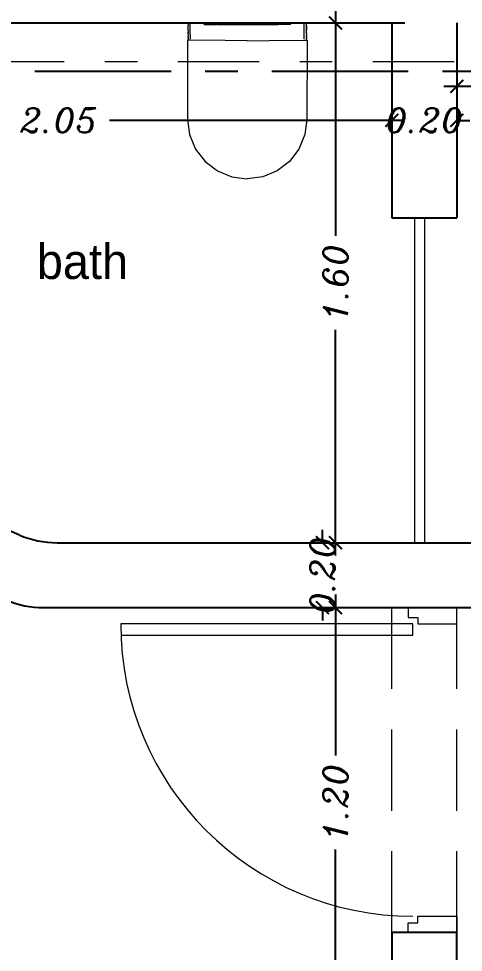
# Model space of a CAD drawing. Header units: metres. Extents: x 294 to 1101, y -498 to -355.
# Drawn here: x 510.18 to 511.549, y -393.914 to -391.04 of the extents above; entities that cross this region are included whole.
import ezdxf

# ---------------------------------------------------------------- set-up
doc = ezdxf.new("R2010")
doc.units = ezdxf.units.M
for name, pattern in [('ACAD_ISO10W100', [18, 12, -3, 0, -3]), ('DASHDOT2', [0.5, 0.25, -0.125, 0, -0.125]), ('DASHED2', [0.375, 0.25, -0.125])]:
    doc.linetypes.add(name, pattern=pattern)
doc.layers.add('001-axis', color=1, linetype='Continuous')
doc.layers.add('text', color=3, linetype='Continuous')
for name, color, linetype, lineweight in [('axe', 12, 'DASHDOT2', 9), ('dor', 30, 'Continuous', 13), ('fur', 251, 'Continuous', 9), ('hid', 132, 'DASHED2', 9), ('wall', 7, 'Continuous', 25)]:
    doc.layers.add(name, color=color, linetype=linetype, lineweight=lineweight)
doc.styles.add('alalala', font='bgothm.ttf', dxfattribs={"height": 0.2})
doc.styles.add('ITALICC', font='italicc')
doc.dimstyles.new('dim200', dxfattribs={"dimscale": 0.4, "dimtxt": 0.1885, "dimasz": 0.1, "dimexe": 0.15, "dimexo": 0.25, "dimgap": 0.07, "dimtad": 0, "dimzin": 0, "dimdsep": 46, "dimtxsty": 'ITALICC', "dimblk": 'ARCHTICK', "dimcen": 0.09, "dimdle": 0.1, "dimse1": 1, "dimse2": 1, "dimclrd": 211, "dimclrt": 3, "dimadec": 0, "dimazin": 0, "dimtfac": 1, "dimtix": 1, "dimtofl": 0, "dimtmove": 0, "dimatfit": 3, "dimldrblk": 'ARCHTICK', "dimfxl": 1, "dimtolj": 1, "dimtzin": 0, "dimlwd": 25, "dimarcsym": 0})

# ---------------------------------------------------------------- blocks, each defined once
blk = doc.blocks.new('D100r')
at = {"layer": 'dor'}
for p, q in [((-99.085, -11.965), (-99.085, -12.865)), ((-99.05, -12.865), (-99.05, -11.965)), ((-100, -12.87), (-100, -12.85)), ((-100, -12.85), (-99.97, -12.85)), ((-99.97, -12.85), (-99.97, -12.88)), ((-99.085, -12.865), (-99.05, -12.865)), ((-99, -12.85), (-99.03, -12.85)), ((-99.03, -12.85), (-99.03, -12.88)), ((-99, -12.87), (-99, -12.85)), ((-99.97, -12.88), (-99.95, -12.88)), ((-99.95, -12.88), (-99.95, -13)), ((-99.05, -12.88), (-99.05, -13)), ((-99.03, -12.88), (-99.05, -12.88)), ((-100, -13), (-100, -12.98)), ((-99, -13), (-99, -12.98)), ((-99.95, -13), (-100, -13)), ((-99.05, -13), (-99, -13))]:
    blk.add_line(p, q, dxfattribs=at)
blk.add_arc((-99.05, -12.865), 0.9, 90, 180, dxfattribs=at)
blk = doc.blocks.new('ewrwer')
at = {"layer": 'fur'}
for p, q in [((145.8592, 55.126), (145.8211, 55.0968)), ((145.9035, 55.1444), (145.8592, 55.126)), ((145.9506, 55.1506), (145.9035, 55.1444)), ((146.1947, 55.1509), (145.9506, 55.1506)), ((146.1932, 55.0346), (146.1946, 55.1421)), ((146.1946, 55.1452), (146.1947, 55.1455)), ((146.1946, 55.1448), (146.1946, 55.1452)), ((146.1946, 55.1447), (146.1946, 55.1448)), ((146.1946, 55.1444), (146.1946, 55.1447)), ((146.1946, 55.1439), (146.1946, 55.1444)), ((146.1946, 55.1439), (146.1946, 55.1439)), ((146.1946, 55.1435), (146.1946, 55.1439)), ((146.1946, 55.143), (146.1946, 55.1435)), ((146.1946, 55.1429), (146.1946, 55.143)), ((146.1946, 55.1426), (146.1946, 55.1429)), ((146.1946, 55.1422), (146.1946, 55.1426)), ((146.1946, 55.1421), (146.1946, 55.1422)), ((146.1956, 55.1421), (146.1946, 55.1421)), ((146.1947, 55.149), (146.1947, 55.1509)), ((146.1947, 55.149), (146.1947, 55.149)), ((146.1947, 55.1488), (146.1947, 55.149)), ((146.1947, 55.149), (146.1971, 55.149)), ((146.1947, 55.1486), (146.1947, 55.1488)), ((146.1947, 55.1482), (146.1947, 55.1486)), ((146.1947, 55.1481), (146.1947, 55.1482)), ((146.1947, 55.148), (146.1947, 55.1481)), ((146.1947, 55.1478), (146.1947, 55.148)), ((146.1947, 55.148), (146.1947, 55.148)), ((146.1947, 55.1477), (146.1947, 55.1478)), ((146.1947, 55.1471), (146.1947, 55.1477)), ((146.1947, 55.1469), (146.1947, 55.1471)), ((146.1947, 55.1467), (146.1947, 55.1469)), ((146.1947, 55.1464), (146.1947, 55.1467)), ((146.1947, 55.1463), (146.1947, 55.1464)), ((146.1947, 55.146), (146.1947, 55.1463)), ((146.1947, 55.1456), (146.1947, 55.146)), ((146.1947, 55.1455), (146.1947, 55.1456)), ((146.1971, 55.149), (146.1973, 55.149)), ((146.2001, 55.149), (146.1973, 55.149)), ((146.198, 55.1421), (146.2001, 55.1421)), ((146.2001, 55.149), (146.2005, 55.149)), ((146.2001, 55.1421), (146.2022, 55.1421)), ((146.2029, 55.149), (146.2005, 55.149)), ((146.2022, 55.1421), (146.204, 55.1421)), ((146.2029, 55.149), (146.2034, 55.149)), ((146.2055, 55.149), (146.2034, 55.149)), ((146.204, 55.1421), (146.2059, 55.1421)), ((146.2055, 55.149), (146.2061, 55.149)), ((146.2059, 55.1421), (146.2075, 55.1421)), ((146.2061, 55.149), (146.208, 55.149)), ((146.2075, 55.1421), (146.2088, 55.1421)), ((146.208, 55.149), (146.2086, 55.149)), ((146.2104, 55.149), (146.2086, 55.149)), ((146.2088, 55.1421), (146.2096, 55.1421)), ((146.2096, 55.1421), (146.2103, 55.1421)), ((146.2103, 55.1421), (146.2106, 55.1421)), ((146.2104, 55.149), (146.2111, 55.149)), ((146.2106, 55.1421), (146.2119, 55.1424)), ((146.2124, 55.149), (146.2111, 55.149)), ((146.2119, 55.1424), (146.212, 55.1424)), ((146.212, 55.1424), (146.2122, 55.1424)), ((146.2122, 55.1424), (146.2125, 55.1424)), ((146.2124, 55.149), (146.2132, 55.149)), ((146.2125, 55.1424), (146.2129, 55.1424)), ((146.2129, 55.1424), (146.2135, 55.1424)), ((146.2141, 55.149), (146.2132, 55.149)), ((146.2135, 55.1424), (146.2141, 55.1424)), ((146.2141, 55.149), (146.215, 55.149)), ((146.2141, 55.1424), (146.2147, 55.1424)), ((146.2147, 55.1424), (146.2155, 55.1424)), ((146.215, 55.149), (146.2152, 55.149)), ((146.2152, 55.149), (146.2161, 55.149)), ((146.2155, 55.1424), (146.2163, 55.1424)), ((146.2156, 55.1488), (146.2164, 55.149)), ((146.2161, 55.149), (146.2161, 55.149)), ((146.2164, 55.149), (146.2161, 55.149)), ((146.2163, 55.1424), (146.2171, 55.1424)), ((146.2164, 55.149), (146.2164, 55.149)), ((146.2164, 55.149), (146.2165, 55.149)), ((146.2165, 55.149), (146.2165, 55.149)), ((146.2165, 55.149), (146.2165, 55.149)), ((146.2165, 55.149), (146.2166, 55.149)), ((146.2166, 55.149), (146.2167, 55.149)), ((146.2166, 55.149), (146.2167, 55.149)), ((146.2167, 55.149), (146.2168, 55.1491)), ((146.2168, 55.149), (146.2167, 55.149)), ((146.2168, 55.1491), (146.2171, 55.1491)), ((146.2169, 55.149), (146.2168, 55.149)), ((146.217, 55.149), (146.2169, 55.149)), ((146.2174, 55.149), (146.217, 55.149)), ((146.2171, 55.1491), (146.2171, 55.1491)), ((146.2171, 55.1491), (146.2172, 55.1491)), ((146.2171, 55.1424), (146.218, 55.1424)), ((146.2173, 55.1491), (146.2172, 55.1491)), ((146.2173, 55.1491), (146.2174, 55.1491)), ((146.2174, 55.1491), (146.2174, 55.1492)), ((146.2175, 55.1492), (146.2174, 55.1492)), ((146.2174, 55.1491), (146.2174, 55.1491)), ((146.2176, 55.149), (146.2174, 55.149)), ((146.2175, 55.1492), (146.2176, 55.1491)), ((146.2176, 55.1491), (146.2177, 55.1492)), ((146.2176, 55.149), (146.2179, 55.149)), ((146.2178, 55.1492), (146.2177, 55.1492)), ((146.2177, 55.1492), (146.2177, 55.1492)), ((146.2178, 55.1492), (146.2178, 55.1491)), ((146.2178, 55.1491), (146.2181, 55.1491)), ((146.2179, 55.149), (146.2182, 55.149)), ((146.218, 55.1424), (146.2188, 55.1424)), ((146.2183, 55.1491), (146.2181, 55.1491)), ((146.2182, 55.149), (146.2186, 55.149)), ((146.2183, 55.1492), (146.2183, 55.1492)), ((146.2183, 55.1491), (146.2183, 55.1492)), ((146.2184, 55.1492), (146.2183, 55.1492)), ((146.2184, 55.1492), (146.2185, 55.1492)), ((146.2185, 55.1492), (146.2185, 55.1492)), ((146.2185, 55.1492), (146.2186, 55.1492)), ((146.2186, 55.1492), (146.2188, 55.1492)), ((146.2186, 55.149), (146.2188, 55.149)), ((146.2188, 55.1492), (146.2254, 55.1492)), ((146.2188, 55.1424), (146.2476, 55.1426)), ((146.2232, 55.1491), (146.23, 55.1492)), ((146.229, 55.1493), (146.2254, 55.1492)), ((146.2394, 55.1493), (146.229, 55.1493)), ((146.23, 55.1492), (146.2394, 55.1493)), ((146.2394, 55.1493), (146.2431, 55.1493)), ((146.2431, 55.1493), (146.2476, 55.1494)), ((146.2476, 55.1494), (146.2476, 55.1493)), ((146.2476, 55.1493), (146.2476, 55.1491)), ((146.2476, 55.1491), (146.2476, 55.1487)), ((146.2476, 55.1487), (146.2476, 55.1481)), ((146.2476, 55.1481), (146.2476, 55.1474)), ((146.2476, 55.1474), (146.2476, 55.1465)), ((146.2476, 55.1465), (146.2476, 55.1456)), ((146.2476, 55.1456), (146.2476, 55.1446)), ((146.2476, 55.1446), (146.2476, 55.1435)), ((146.2476, 55.1435), (146.2476, 55.1426)), ((146.2476, 55.1426), (146.2476, 55.0999)), ((145.8211, 55.0968), (145.7919, 55.0588)), ((146.2426, 55.0997), (146.2426, 55.0996)), ((146.2427, 55.0997), (146.2426, 55.0997)), ((146.2426, 55.0996), (146.2426, 55.0995)), ((146.2426, 55.0996), (146.2426, 55.0996)), ((146.2426, 55.0995), (146.2426, 55.0994)), ((146.2426, 55.0994), (146.2426, 55.0993)), ((146.2426, 55.0994), (146.2426, 55.0994)), ((146.2426, 55.0994), (146.2426, 55.0994)), ((146.2426, 55.0992), (146.2426, 55.0993)), ((146.2426, 55.0993), (146.2426, 55.0993)), ((146.2426, 55.0992), (146.2426, 55.0992)), ((146.2426, 55.0991), (146.2426, 55.0992)), ((146.2426, 55.0991), (146.2426, 55.099)), ((146.2426, 55.0991), (146.2426, 55.0991)), ((146.2426, 55.099), (146.2426, 55.099)), ((146.2426, 55.099), (146.2426, 55.0989)), ((146.2426, 55.0989), (146.2426, 55.0988)), ((146.2426, 55.0989), (146.2426, 55.0989)), ((146.2426, 55.0988), (146.2426, 55.0987)), ((146.2426, 55.0988), (146.2426, 55.0988)), ((146.2426, 55.0986), (146.2426, 55.0987)), ((146.2426, 55.0986), (146.2426, 55.0985)), ((146.2426, 55.0985), (146.2426, 55.0984)), ((146.2426, 55.0985), (146.2426, 55.0985)), ((146.2426, 55.0985), (146.2426, 55.0985)), ((146.2426, 55.0982), (146.2426, 55.0984)), ((146.2426, 55.0981), (146.2426, 55.0982)), ((146.2426, 55.0982), (146.2426, 55.0982)), ((146.2426, 55.0981), (146.2426, 55.0981)), ((146.2426, 55.0981), (146.2426, 55.0981)), ((146.2426, 55.0978), (146.2426, 55.0981)), ((146.2426, 55.0978), (146.2426, 55.0977)), ((146.2426, 55.0977), (146.2426, 55.0977)), ((146.2426, 55.0977), (146.2426, 55.0977)), ((146.2426, 55.0977), (146.2426, 55.0973)), ((146.2426, 55.0973), (146.2426, 55.0973)), ((146.2426, 55.0973), (146.2426, 55.0969)), ((146.2426, 55.0969), (146.2426, 55.0968)), ((146.2426, 55.0968), (146.2426, 55.0964)), ((146.2426, 55.0959), (146.2426, 55.0964)), ((146.2427, 55.0998), (146.2427, 55.0997)), ((146.2428, 55.0998), (146.2427, 55.0998)), ((146.2429, 55.0999), (146.2428, 55.0999)), ((146.2428, 55.0999), (146.2428, 55.0998)), ((146.2429, 55.0999), (146.2429, 55.0999)), ((146.2429, 55.0999), (146.243, 55.0999)), ((146.243, 55.0999), (146.2431, 55.0999)), ((146.2431, 55.0999), (146.2476, 55.0999)), ((146.2476, 55.0999), (146.2476, 55.0998)), ((146.2476, 55.0999), (146.2476, 55.0999)), ((146.2476, 55.0998), (146.2476, 55.0996)), ((146.2476, 55.0996), (146.2476, 55.0994)), ((146.2476, 55.0994), (146.2476, 55.0991)), ((146.2476, 55.0991), (146.2476, 55.0988)), ((146.2476, 55.0988), (146.2476, 55.0984)), ((146.2476, 55.0984), (146.2476, 55.0979)), ((146.2476, 55.0979), (146.2476, 55.0975)), ((146.2476, 55.0975), (146.2476, 55.097)), ((146.2476, 55.097), (146.2476, 55.0965)), ((146.2476, 55.0965), (146.2476, 55.0959)), ((146.2426, 55.0959), (146.2426, 55.0639)), ((146.2429, 55.0959), (146.243, 55.0959)), ((146.243, 55.0959), (146.2431, 55.0959)), ((146.2431, 55.0959), (146.2476, 55.0959)), ((146.2476, 55.0959), (146.2476, 54.8379)), ((145.7919, 55.0588), (145.7736, 55.0144)), ((146.2416, 55.0609), (146.2416, 54.9669)), ((146.2416, 55.0609), (146.2416, 55.0609)), ((146.2417, 55.0609), (146.2416, 55.0609)), ((146.2416, 55.0609), (146.2416, 55.0609)), ((146.2417, 55.0609), (146.2426, 55.0609)), ((146.2426, 55.0639), (146.2426, 55.0638)), ((146.2426, 55.0638), (146.2426, 55.0609)), ((146.2426, 55.0609), (146.2426, 54.9669)), ((145.7736, 55.0144), (145.7673, 54.9669)), ((146.1924, 54.9669), (146.1932, 55.0346)), ((145.7736, 54.9193), (145.7673, 54.9669)), ((146.1924, 54.9669), (146.1932, 54.8992)), ((146.2416, 54.9669), (146.2416, 54.951)), ((146.2426, 54.951), (146.2426, 54.9669)), ((146.2426, 54.9669), (146.2426, 54.9669)), ((146.2416, 54.951), (146.2416, 54.951)), ((146.2416, 54.951), (146.2416, 54.951)), ((146.2416, 54.951), (146.2417, 54.951)), ((146.2416, 54.95), (146.2416, 54.873)), ((146.2416, 54.95), (146.2416, 54.95)), ((146.2416, 54.95), (146.2416, 54.95)), ((146.2416, 54.95), (146.2417, 54.95)), ((146.2416, 54.95), (146.2416, 54.95)), ((146.2417, 54.951), (146.2426, 54.951)), ((146.2417, 54.95), (146.2426, 54.95)), ((146.2426, 54.951), (146.2426, 54.95)), ((146.2426, 54.951), (146.2426, 54.951)), ((146.2426, 54.873), (146.2426, 54.95)), ((146.2426, 54.95), (146.2426, 54.95)), ((145.7919, 54.875), (145.7736, 54.9193)), ((146.1932, 54.8992), (146.1946, 54.7917)), ((145.8211, 54.837), (145.7919, 54.875)), ((146.2417, 54.873), (146.2416, 54.873)), ((146.2416, 54.873), (146.2416, 54.873)), ((146.2417, 54.873), (146.2426, 54.873)), ((146.2426, 54.873), (146.2426, 54.87)), ((146.2426, 54.87), (146.2426, 54.87)), ((146.2426, 54.8375), (146.2426, 54.87)), ((146.243, 54.8379), (146.243, 54.8379)), ((146.243, 54.8379), (146.2431, 54.8379)), ((146.2431, 54.8379), (146.2476, 54.8379)), ((146.2476, 54.8379), (146.2476, 54.8374)), ((145.8592, 54.8078), (145.8211, 54.837)), ((146.2426, 54.837), (146.2426, 54.8375)), ((146.2426, 54.837), (146.2426, 54.837)), ((146.2426, 54.837), (146.2426, 54.8366)), ((146.2426, 54.8365), (146.2426, 54.8366)), ((146.2426, 54.8365), (146.2426, 54.8362)), ((146.2426, 54.8362), (146.2426, 54.8361)), ((146.2426, 54.8361), (146.2426, 54.8361)), ((146.2426, 54.8361), (146.2426, 54.8361)), ((146.2426, 54.8358), (146.2426, 54.8361)), ((146.2426, 54.8358), (146.2426, 54.8358)), ((146.2426, 54.8358), (146.2426, 54.8357)), ((146.2426, 54.8357), (146.2426, 54.8357)), ((146.2426, 54.8357), (146.2427, 54.8356)), ((146.2427, 54.8356), (146.2426, 54.8355)), ((146.2426, 54.8355), (146.2426, 54.8354)), ((146.2426, 54.8354), (146.2426, 54.8354)), ((146.2426, 54.8354), (146.2426, 54.8353)), ((146.2426, 54.8353), (146.2427, 54.8353)), ((146.2427, 54.8353), (146.2426, 54.8352)), ((146.2426, 54.8351), (146.2426, 54.8352)), ((146.2426, 54.8351), (146.2426, 54.8351)), ((146.2426, 54.835), (146.2426, 54.8351)), ((146.2427, 54.835), (146.2426, 54.835)), ((146.2426, 54.8349), (146.2427, 54.835)), ((146.2426, 54.8349), (146.2426, 54.8348)), ((146.2426, 54.8348), (146.2426, 54.8348)), ((146.2426, 54.8348), (146.2426, 54.8347)), ((146.2426, 54.8346), (146.2426, 54.8347)), ((146.2426, 54.8347), (146.2426, 54.8347)), ((146.2426, 54.8346), (146.2426, 54.8345)), ((146.2426, 54.8346), (146.2426, 54.8346)), ((146.2426, 54.8346), (146.2426, 54.8346)), ((146.2426, 54.8345), (146.2426, 54.8344)), ((146.2426, 54.8345), (146.2426, 54.8345)), ((146.2426, 54.8344), (146.2426, 54.8344)), ((146.2426, 54.8344), (146.2426, 54.8343)), ((146.2426, 54.8343), (146.2426, 54.8342)), ((146.2426, 54.8342), (146.2427, 54.8342)), ((146.2427, 54.8342), (146.2427, 54.8341)), ((146.2427, 54.8341), (146.2427, 54.8341)), ((146.2427, 54.8341), (146.2428, 54.834)), ((146.2428, 54.834), (146.2428, 54.834)), ((146.2428, 54.834), (146.2429, 54.834)), ((146.2429, 54.834), (146.243, 54.8339)), ((146.243, 54.8339), (146.243, 54.8339)), ((146.243, 54.8339), (146.2431, 54.8339)), ((146.2431, 54.8339), (146.2476, 54.8339)), ((146.2476, 54.8374), (146.2476, 54.8369)), ((146.2476, 54.8369), (146.2476, 54.8364)), ((146.2476, 54.8364), (146.2476, 54.8359)), ((146.2476, 54.8359), (146.2476, 54.8355)), ((146.2476, 54.8355), (146.2476, 54.8351)), ((146.2476, 54.8351), (146.2476, 54.8348)), ((146.2476, 54.8348), (146.2476, 54.8345)), ((146.2476, 54.8345), (146.2476, 54.8342)), ((146.2476, 54.8342), (146.2476, 54.8341)), ((146.2476, 54.8341), (146.2476, 54.834)), ((146.2476, 54.834), (146.2476, 54.8339)), ((146.2476, 54.8339), (146.2476, 54.7912)), ((145.9035, 54.7894), (145.8592, 54.8078)), ((145.9506, 54.7832), (145.9035, 54.7894)), ((146.1948, 54.783), (145.9506, 54.7832)), ((146.1957, 54.7917), (146.1946, 54.7917)), ((146.1946, 54.7917), (146.1946, 54.7917)), ((146.1946, 54.7917), (146.1947, 54.7913)), ((146.1947, 54.7913), (146.1947, 54.7909)), ((146.1947, 54.7909), (146.1947, 54.7908)), ((146.1947, 54.7908), (146.1947, 54.7904)), ((146.1947, 54.7904), (146.1947, 54.79)), ((146.1947, 54.79), (146.1947, 54.7899)), ((146.1947, 54.7899), (146.1947, 54.7895)), ((146.1947, 54.7895), (146.1947, 54.7891)), ((146.1947, 54.7891), (146.1947, 54.789)), ((146.1947, 54.789), (146.1947, 54.7886)), ((146.1947, 54.7886), (146.1947, 54.7883)), ((146.1947, 54.7883), (146.1947, 54.7882)), ((146.1947, 54.7882), (146.1947, 54.7878)), ((146.1947, 54.7878), (146.1947, 54.7876)), ((146.1947, 54.7876), (146.1947, 54.7875)), ((146.1947, 54.7875), (146.1947, 54.7872)), ((146.1947, 54.7872), (146.1947, 54.787)), ((146.1947, 54.787), (146.1947, 54.7868)), ((146.1947, 54.7868), (146.1947, 54.7866)), ((146.1947, 54.7866), (146.1947, 54.7865)), ((146.1947, 54.7865), (146.1947, 54.7864)), ((146.1947, 54.7864), (146.1947, 54.7862)), ((146.1947, 54.7862), (146.1947, 54.7861)), ((146.1947, 54.7861), (146.1947, 54.7859)), ((146.1947, 54.7859), (146.1947, 54.7858)), ((146.1947, 54.7858), (146.1947, 54.7857)), ((146.1947, 54.7857), (146.1947, 54.7857)), ((146.1947, 54.7857), (146.1947, 54.7853)), ((146.1947, 54.7853), (146.1947, 54.785)), ((146.1947, 54.785), (146.1947, 54.7849)), ((146.1947, 54.7849), (146.1947, 54.7848)), ((146.1947, 54.7848), (146.1971, 54.7849)), ((146.1947, 54.7848), (146.1948, 54.783)), ((146.1971, 54.7849), (146.1974, 54.7849)), ((146.2002, 54.7849), (146.1974, 54.7849)), ((146.198, 54.7917), (146.2002, 54.7917)), ((146.2002, 54.7917), (146.2022, 54.7917)), ((146.2002, 54.7849), (146.2005, 54.7849)), ((146.203, 54.7849), (146.2005, 54.7849)), ((146.2022, 54.7917), (146.2041, 54.7917)), ((146.203, 54.7849), (146.2034, 54.7849)), ((146.2056, 54.7849), (146.2034, 54.7849)), ((146.2041, 54.7917), (146.2059, 54.7917)), ((146.2056, 54.7849), (146.2061, 54.7849)), ((146.2059, 54.7917), (146.2075, 54.7917)), ((146.2061, 54.7849), (146.208, 54.7849)), ((146.2075, 54.7917), (146.2088, 54.7917)), ((146.208, 54.7849), (146.2086, 54.7849)), ((146.2104, 54.7849), (146.2086, 54.7849)), ((146.2088, 54.7917), (146.2097, 54.7917)), ((146.2097, 54.7917), (146.2103, 54.7917)), ((146.2103, 54.7917), (146.2107, 54.7917)), ((146.2104, 54.7849), (146.2111, 54.7849)), ((146.2107, 54.7917), (146.2115, 54.7915)), ((146.2125, 54.7849), (146.2111, 54.7849)), ((146.2115, 54.7915), (146.2119, 54.7915)), ((146.2119, 54.7915), (146.212, 54.7915)), ((146.212, 54.7915), (146.2122, 54.7915)), ((146.2122, 54.7915), (146.2125, 54.7915)), ((146.2125, 54.7915), (146.213, 54.7915)), ((146.2125, 54.7849), (146.2133, 54.7849)), ((146.213, 54.7915), (146.2135, 54.7915)), ((146.2142, 54.7849), (146.2133, 54.7849)), ((146.2135, 54.7915), (146.2141, 54.7915)), ((146.2141, 54.7915), (146.2148, 54.7915)), ((146.2142, 54.7849), (146.215, 54.7849)), ((146.2148, 54.7915), (146.2155, 54.7915)), ((146.215, 54.7849), (146.2153, 54.7849)), ((146.2153, 54.7849), (146.2161, 54.7849)), ((146.2155, 54.7915), (146.2163, 54.7915)), ((146.2156, 54.785), (146.2164, 54.7849)), ((146.2162, 54.7849), (146.2161, 54.7849)), ((146.2162, 54.7849), (146.2164, 54.7849)), ((146.2163, 54.7915), (146.2171, 54.7915)), ((146.2164, 54.7849), (146.2164, 54.7849)), ((146.2164, 54.7849), (146.2165, 54.7849)), ((146.2165, 54.7849), (146.2165, 54.7849)), ((146.2165, 54.7849), (146.2166, 54.7849)), ((146.2165, 54.7849), (146.2166, 54.7849)), ((146.2166, 54.7849), (146.2166, 54.7849)), ((146.2166, 54.7849), (146.2167, 54.7848)), ((146.2167, 54.7848), (146.2168, 54.7849)), ((146.2167, 54.7848), (146.2169, 54.7848)), ((146.2169, 54.7849), (146.2168, 54.7849)), ((146.2169, 54.7849), (146.2169, 54.7849)), ((146.217, 54.7849), (146.2169, 54.7849)), ((146.2169, 54.7848), (146.2171, 54.7848)), ((146.2175, 54.7849), (146.217, 54.7849)), ((146.2171, 54.7915), (146.218, 54.7915)), ((146.2171, 54.7848), (146.2172, 54.7848)), ((146.2172, 54.7848), (146.2173, 54.7847)), ((146.2173, 54.7847), (146.2173, 54.7847)), ((146.2173, 54.7847), (146.2174, 54.7847)), ((146.2174, 54.7847), (146.2174, 54.7847)), ((146.2174, 54.7847), (146.2175, 54.7847)), ((146.2174, 54.7847), (146.2175, 54.7847)), ((146.2176, 54.7849), (146.2175, 54.7849)), ((146.2175, 54.7847), (146.2176, 54.7847)), ((146.2176, 54.7849), (146.2176, 54.7848)), ((146.2176, 54.7848), (146.2179, 54.7849)), ((146.2176, 54.7847), (146.2177, 54.7847)), ((146.2177, 54.7847), (146.2178, 54.7846)), ((146.2177, 54.7847), (146.2177, 54.7847)), ((146.2183, 54.7846), (146.2178, 54.7847)), ((146.2178, 54.7847), (146.2178, 54.7846)), ((146.2179, 54.7849), (146.2182, 54.7849)), ((146.218, 54.7915), (146.2189, 54.7915)), ((146.2182, 54.7849), (146.2186, 54.7849)), ((146.2184, 54.7847), (146.2183, 54.7846)), ((146.2184, 54.7847), (146.2184, 54.7847)), ((146.2184, 54.7847), (146.2184, 54.7847)), ((146.2185, 54.7847), (146.2184, 54.7847)), ((146.2185, 54.7847), (146.2185, 54.7847)), ((146.2185, 54.7847), (146.2186, 54.7847)), ((146.2186, 54.7849), (146.2189, 54.7849)), ((146.2186, 54.7847), (146.2187, 54.7846)), ((146.2187, 54.7846), (146.2189, 54.7846)), ((146.2189, 54.7915), (146.2476, 54.7912)), ((146.2234, 54.7847), (146.2189, 54.7846)), ((146.2232, 54.7848), (146.23, 54.7847)), ((146.2243, 54.7846), (146.2234, 54.7847)), ((146.2243, 54.7846), (146.2394, 54.7846)), ((146.23, 54.7847), (146.2394, 54.7846)), ((146.2432, 54.7845), (146.2394, 54.7846)), ((146.2476, 54.7844), (146.2432, 54.7845)), ((146.2476, 54.7912), (146.2476, 54.7903)), ((146.2476, 54.7903), (146.2476, 54.7893)), ((146.2476, 54.7893), (146.2476, 54.7883)), ((146.2476, 54.7883), (146.2476, 54.7873)), ((146.2476, 54.7873), (146.2476, 54.7865)), ((146.2476, 54.7865), (146.2476, 54.7858)), ((146.2476, 54.7858), (146.2476, 54.7852)), ((146.2476, 54.7852), (146.2476, 54.7848)), ((146.2476, 54.7848), (146.2476, 54.7845)), ((146.2476, 54.7845), (146.2476, 54.7844))]:
    blk.add_line(p, q, dxfattribs=at)
blk = doc.blocks.new('_ArchTick')
at = {"color": 0, "linetype": 'ByBlock', "const_width": 0.15}
blk.add_lwpolyline([(-0.5, -0.5), (0.5, 0.5)], dxfattribs=at)
blk = doc.blocks.new('*D197')
at = {"layer": 'DEFPOINTS', "color": 0, "transparency": 16777216}
for p in [(511.5292, -391.2447), (511.5292, -391.2477), (512.5292, -391.2447)]:
    blk.add_point(p, dxfattribs=at)
at = {"layer": 'wall', "color": 211, "linetype": 'Continuous', "lineweight": 25, "transparency": 16777216}
for p, q in [((511.4892, -391.2477), (511.8845, -391.2477)), ((512.5692, -391.2477), (512.1739, -391.2477))]:
    blk.add_line(p, q, dxfattribs=at)
at = {"layer": 'wall', "color": 211, "lineweight": 25, "transparency": 16777216, "xscale": 0.04000000000000001, "yscale": 0.04000000000000001, "zscale": 0.04000000000000001, "rotation": 180}
blk.add_blockref('_ArchTick', (511.5292, -391.2477), dxfattribs=at)
at = {"layer": 'wall', "color": 211, "lineweight": 25, "transparency": 16777216, "xscale": 0.04000000000000001, "yscale": 0.04000000000000001, "zscale": 0.04000000000000001}
blk.add_blockref('_ArchTick', (512.5292, -391.2477), dxfattribs=at)
at = {"layer": 'wall', "color": 3, "transparency": 16777216, "insert": (512.0292, -391.2477), "char_height": 0.0754, "attachment_point": 5, "style": 'ITALICC'}
blk.add_mtext('\\A1;1.00', dxfattribs=at)
blk = doc.blocks.new('*D198')
at = {"layer": 'DEFPOINTS', "color": 0, "transparency": 16777216}
for p in [(511.3292, -391.3527), (511.5292, -391.3497), (511.3292, -391.5047)]:
    blk.add_point(p, dxfattribs=at)
at = {"layer": 'wall', "color": 211, "linetype": 'Continuous', "lineweight": 25, "transparency": 16777216}
for p, q in [((511.3292, -391.3527), (511.2892, -391.3527)), ((511.5292, -391.3527), (511.5692, -391.3527))]:
    blk.add_line(p, q, dxfattribs=at)
at = {"layer": 'wall', "color": 211, "lineweight": 25, "transparency": 16777216, "xscale": 0.04000000000000001, "yscale": 0.04000000000000001, "zscale": 0.04000000000000001}
blk.add_blockref('_ArchTick', (511.3292, -391.3527), dxfattribs=at)
at = {"layer": 'wall', "color": 211, "lineweight": 25, "transparency": 16777216, "xscale": 0.04000000000000001, "yscale": 0.04000000000000001, "zscale": 0.04000000000000001, "rotation": 180}
blk.add_blockref('_ArchTick', (511.5292, -391.3527), dxfattribs=at)
at = {"layer": 'wall', "color": 3, "transparency": 16777216, "insert": (511.4292, -391.3527), "char_height": 0.0754, "attachment_point": 5, "style": 'ITALICC'}
blk.add_mtext('\\A1;0.20', dxfattribs=at)
blk = doc.blocks.new('*D199')
at = {"layer": 'DEFPOINTS', "color": 0, "transparency": 16777216}
for p in [(509.279, -391.3527), (509.279, -391.3529), (511.3292, -391.5047)]:
    blk.add_point(p, dxfattribs=at)
at = {"layer": 'wall', "color": 211, "linetype": 'Continuous', "lineweight": 25, "transparency": 16777216}
for p, q in [((509.239, -391.3527), (510.1486, -391.3527)), ((511.3692, -391.3527), (510.4595, -391.3527))]:
    blk.add_line(p, q, dxfattribs=at)
at = {"layer": 'wall', "color": 211, "lineweight": 25, "transparency": 16777216, "xscale": 0.04000000000000001, "yscale": 0.04000000000000001, "zscale": 0.04000000000000001, "rotation": 180}
blk.add_blockref('_ArchTick', (509.279, -391.3527), dxfattribs=at)
at = {"layer": 'wall', "color": 211, "lineweight": 25, "transparency": 16777216, "xscale": 0.04000000000000001, "yscale": 0.04000000000000001, "zscale": 0.04000000000000001}
blk.add_blockref('_ArchTick', (511.3292, -391.3527), dxfattribs=at)
at = {"layer": 'wall', "color": 3, "transparency": 16777216, "insert": (510.3041, -391.3527), "char_height": 0.0754, "attachment_point": 5, "style": 'ITALICC'}
blk.add_mtext('\\A1;2.05', dxfattribs=at)
blk = doc.blocks.new('*D210')
at = {"layer": 'DEFPOINTS', "color": 0, "transparency": 16777216}
for p in [(511.2569, -391.0527), (511.1554, -392.6527), (511.1952, -392.6527)]:
    blk.add_point(p, dxfattribs=at)
at = {"layer": 'wall', "color": 211, "linetype": 'Continuous', "lineweight": 25, "transparency": 16777216}
for p, q in [((511.1554, -391.0127), (511.1554, -391.708)), ((511.1554, -392.6927), (511.1554, -391.9973))]:
    blk.add_line(p, q, dxfattribs=at)
at = {"layer": 'wall', "color": 211, "lineweight": 25, "transparency": 16777216, "xscale": 0.04000000000000001, "yscale": 0.04000000000000001, "zscale": 0.04000000000000001}
for p, rotation in [((511.1554, -391.0527), 90), ((511.1554, -392.6527), 270)]:
    blk.add_blockref('_ArchTick', p, dxfattribs=dict(at, rotation=rotation))
at = {"layer": 'wall', "color": 3, "transparency": 16777216, "insert": (511.1554, -391.8527), "char_height": 0.0754, "attachment_point": 5, "rotation": 90, "style": 'ITALICC'}
blk.add_mtext('\\A1;1.60', dxfattribs=at)
blk = doc.blocks.new('*D112')
at = {"layer": 'DEFPOINTS', "color": 0, "transparency": 16777216}
for p in [(511.1552, -392.6527), (511.1154, -392.8527), (511.1372, -392.8527)]:
    blk.add_point(p, dxfattribs=at)
at = {"layer": 'wall', "color": 211, "linetype": 'Continuous', "lineweight": 25, "transparency": 16777216}
for p, q in [((511.1154, -392.6527), (511.1154, -392.6127)), ((511.1154, -392.8527), (511.1154, -392.8927))]:
    blk.add_line(p, q, dxfattribs=at)
at = {"layer": 'wall', "color": 211, "lineweight": 25, "transparency": 16777216, "xscale": 0.04000000000000001, "yscale": 0.04000000000000001, "zscale": 0.04000000000000001}
for p, rotation in [((511.1154, -392.6527), 270), ((511.1154, -392.8527), 90)]:
    blk.add_blockref('_ArchTick', p, dxfattribs=dict(at, rotation=rotation))
at = {"layer": 'wall', "color": 3, "transparency": 16777216, "insert": (511.1154, -392.7527), "char_height": 0.0754, "attachment_point": 5, "rotation": 90, "style": 'ITALICC'}
blk.add_mtext('\\A1;0.20', dxfattribs=at)
blk = doc.blocks.new('*D211')
at = {"layer": 'DEFPOINTS', "color": 0, "transparency": 16777216}
for p in [(511.1772, -392.8527), (511.1554, -394.0527), (511.8805, -394.0527)]:
    blk.add_point(p, dxfattribs=at)
at = {"layer": 'wall', "color": 211, "linetype": 'Continuous', "lineweight": 25, "transparency": 16777216}
for p, q in [((511.1554, -392.8127), (511.1554, -393.308)), ((511.1554, -394.0927), (511.1554, -393.5973))]:
    blk.add_line(p, q, dxfattribs=at)
at = {"layer": 'wall', "color": 211, "lineweight": 25, "transparency": 16777216, "xscale": 0.04000000000000001, "yscale": 0.04000000000000001, "zscale": 0.04000000000000001}
for p, rotation in [((511.1554, -392.8527), 90), ((511.1554, -394.0527), 270)]:
    blk.add_blockref('_ArchTick', p, dxfattribs=dict(at, rotation=rotation))
at = {"layer": 'wall', "color": 3, "transparency": 16777216, "insert": (511.1554, -393.4527), "char_height": 0.0754, "attachment_point": 5, "rotation": 90, "style": 'ITALICC'}
blk.add_mtext('\\A1;1.20', dxfattribs=at)
blk = doc.blocks.new('AX-LINE')
at = {"layer": '001-axis', "color": 251, "linetype": 'ACAD_ISO10W100', "ltscale": 0.035}
blk.add_line((15.8446, -16.8641), (-1.8009, -16.8641), dxfattribs=at)
blk = doc.blocks.new('fdssdfsfd')
at = {"color": 6}
blk.add_blockref('AX-LINE', (408.7305, -376.7583), dxfattribs=at)

msp = doc.modelspace()

# ---------------------------------------------------------------- linework, layer by layer
at = {"layer": 'axe'}
msp.add_line((517.5206, -391.1722), (495.304, -391.1722), dxfattribs=at)
at = {"layer": 'fur'}
for p, q in [((511.3992, -391.6527), (511.3992, -392.6527)), ((511.4292, -391.6527), (511.4292, -392.6527))]:
    msp.add_line(p, q, dxfattribs=at)
at = {"layer": 'hid'}
for p, q in [((511.3292, -393.8527), (511.3292, -392.8527)), ((511.5292, -393.8527), (511.5292, -392.8527)), ((511.5292, -393.8527), (511.5292, -392.8527))]:
    msp.add_line(p, q, dxfattribs=at)
at = {"layer": 'wall'}
for p, q in [((509.2789, -391.0527), (511.3692, -391.0527)), ((509.279, -391.0527), (511.3692, -391.0527)), ((511.3292, -391.0527), (511.3292, -391.6527)), ((511.5292, -391.0527), (511.5292, -391.6527)), ((511.3292, -391.6527), (511.5292, -391.6527)), ((510.181, -392.6287), (509.7689, -392.4531)), ((510.2986, -392.6527), (512.5692, -392.6527)), ((510.2577, -392.8527), (512.7692, -392.8527))]:
    msp.add_line(p, q, dxfattribs=at)
msp.add_lwpolyline([(511.5292, -394.0527), (511.5292, -393.8527), (511.3292, -393.8527), (511.3292, -394.2527), (511.5292, -394.2527)], dxfattribs=at)
for centre in [(510.2986, -392.3527), (510.2577, -392.5527)]:
    msp.add_arc(centre, 0.3, 246.9295, 270, dxfattribs=at)

# ---------------------------------------------------------------- block references
at = {"xscale": -1, "rotation": 270}
msp.add_blockref('ewrwer', (455.917, -537.3002), dxfattribs=at)
at = {"layer": 'dor', "rotation": 90.00000000000072}
msp.add_blockref('D100r', (498.5292, -293.8527), dxfattribs=at)
at = {"layer": 'wall'}
msp.add_blockref('fdssdfsfd', (88.9945, 2.4198), dxfattribs=at)

# ---------------------------------------------------------------- texts
at = {"layer": 'text', "style": 'alalala'}
msp.add_text('bath', height=0.10797, dxfattribs=at).set_placement((510.2359, -391.841))

# ---------------------------------------------------------------- dimensions: what is measured, and where the dimension line sits
at = {"layer": 'wall'}
for base, p1, p2, picture, middle in [((511.1554, -392.6527), (511.2569, -391.0527), (511.1952, -392.6527), '*D210', (511.1554, -391.8527)), ((511.1154, -392.8527), (511.1552, -392.6527), (511.1372, -392.8527), '*D112', (511.1154, -392.7527)), ((511.1554, -394.0527), (511.1772, -392.8527), (511.8805, -394.0527), '*D211', (511.1554, -393.4527))]:
    dim = msp.add_linear_dim(base=base, p1=p1, p2=p2, angle=90, dimstyle='dim200', override={"dimtmove": 1}, dxfattribs=at)
    dim.commit()
    dim.dimension.update_dxf_attribs({"geometry": picture, "text_midpoint": middle})
dim = msp.add_linear_dim(base=(511.5292, -391.2477), p1=(512.5292, -391.2447), p2=(511.5292, -391.2447), dimstyle='dim200', dxfattribs=at)
dim.commit()
dim.dimension.update_dxf_attribs({"geometry": '*D197', "text_midpoint": (512.0292, -391.2477)})
for base, p1, p2, picture, middle in [((509.279, -391.3527), (511.3292, -391.5047), (509.279, -391.3529), '*D199', (510.3041, -391.3527)), ((511.3292, -391.3527), (511.5292, -391.3497), (511.3292, -391.5047), '*D198', (511.4292, -391.3527))]:
    dim = msp.add_linear_dim(base=base, p1=p1, p2=p2, dimstyle='dim200', override={"dimtmove": 1}, dxfattribs=at)
    dim.commit()
    dim.dimension.update_dxf_attribs({"geometry": picture, "text_midpoint": middle})

doc.saveas('drawing.dxf')
